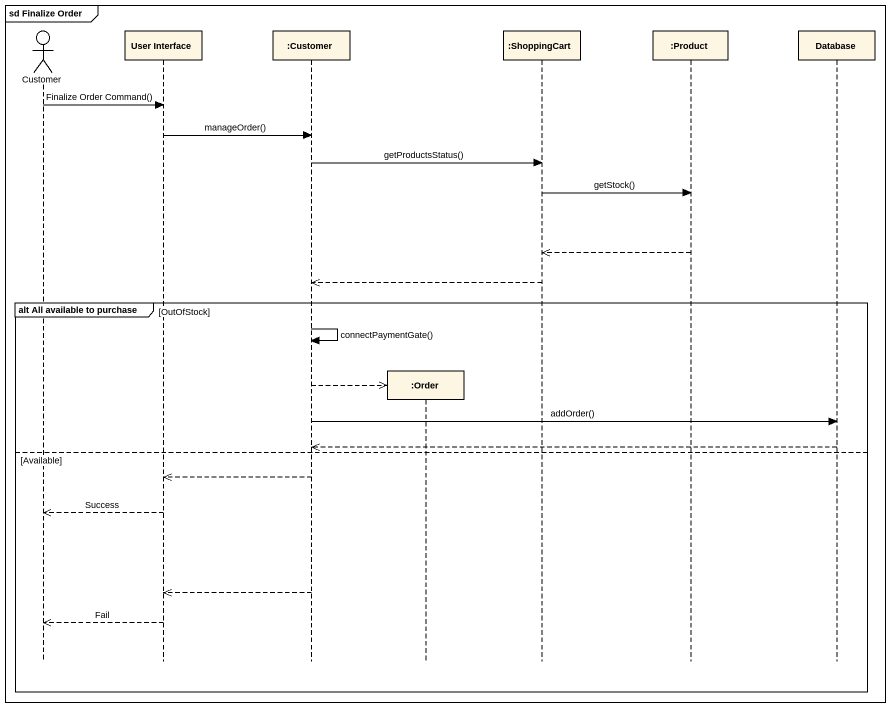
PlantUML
@startuml
mainframe sd Finalize Order
hide footbox
actor Customer
participant "User Interface" as User_Interface
participant ":Customer" as Customer_2
participant ":Order" as Order
participant ":ShoppingCart" as ShoppingCart
participant ":Product" as Product
participant "Database" as Database_

Customer -> User_Interface : Finalize Order Command()
User_Interface -> Customer_2 : manageOrder()
Customer_2 -> ShoppingCart : getProductsStatus()
ShoppingCart -> Product : getStock()
Product -->> ShoppingCart
ShoppingCart -->> Customer_2
group alt All available to purchase [OutOfStock]
  Customer_2 -> Customer_2 : connectPaymentGate()
  Customer_2 -->> Order **
  Customer_2 -> Database_ : addOrder()
  Database_ -->> Customer_2
else Available
  Customer_2 -->> User_Interface
  User_Interface -->> Customer : Success
  Customer_2 -->> User_Interface
  User_Interface -->> Customer : Fail
end
@enduml
